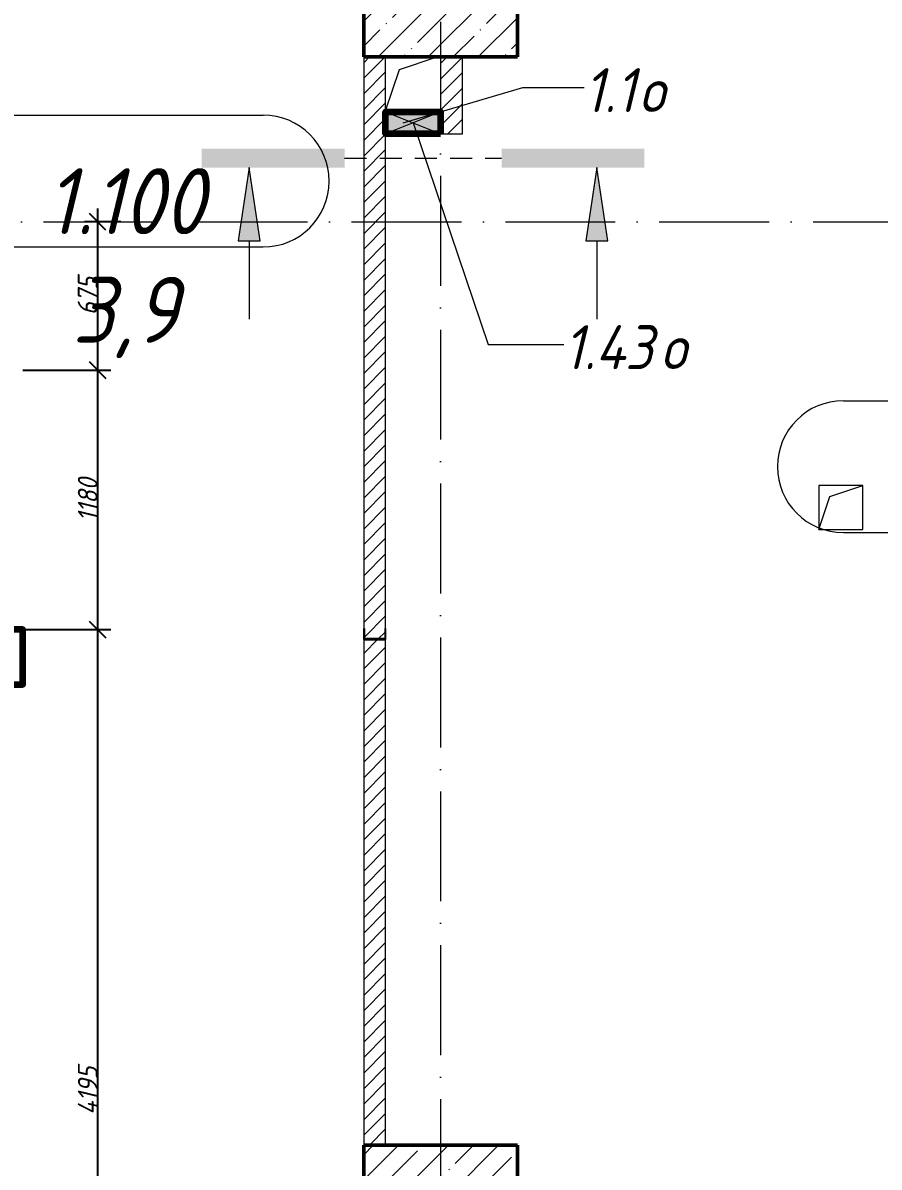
# Model space of a CAD drawing. Header units: millimetres. Extents: x -356862 to 418287, y 0 to 839748.
# Drawn here: x -95265 to -91371, y 529297 to 534502 of the extents above; entities that cross this region are included whole.
import ezdxf

# ---------------------------------------------------------------- set-up
doc = ezdxf.new("R2010")
doc.units = ezdxf.units.MM
doc.linetypes.add('200_ШТРИХ_ш1п0_6_', pattern=[160, 100, -60])
doc.linetypes.add('50_200_ШТРИХ_1Т_ш5_п1_п1_', pattern=[700, 500, -100, 0, -100])
for name, color, linetype, lineweight in [('9.7) Заделка 956 шт', 6, 'Continuous', 158), ('A-____-____-DIMS', 7, 'Continuous', 9), ('A-____-NOTE-TEXT', 7, 'Continuous', 9), ('A-____-NOTE-TEXT-1', 7, 'Continuous', 5), ('A-DETL-GENF-OTLN', 7, 'Continuous', 9), ('A-FLOR-____-OTLN', 7, 'Continuous', 9), ('A-GENM-____-MCUT', 7, 'Continuous', 25), ('A-GENM-____-OTLN', 7, 'Continuous', 9), ('A-GENM-____-OTLN-1', 7, 'Continuous', 25), ('A-GLAZ-____-IDEN', 7, 'Continuous', 9), ('A-GLAZ-____-OTLN', 7, 'Continuous', 9), ('A-WALL-____-PATT-1', 7, 'Continuous', 9), ('A-WALL-FNSH-MCUT-1', 7, 'Continuous', 9), ('S-COLS-____-MCUT', 7, 'Continuous', 50), ('S-COLS-____-OTLN', 7, 'Continuous', 9), ('S-GRID-____-OTLN-1', 7, '50_200_ШТРИХ_1Т_ш5_п1_п1_', 9)]:
    doc.layers.add(name, color=color, linetype=linetype, lineweight=lineweight)
for name, color, linetype, lineweight, true_color in [('A-AREA-IDEN-1', 7, 'Continuous', 9, 0x000000), ('A-DETL-GENF-OTLN-3', 9, 'Continuous', 9, 0x808080), ('A-DETL-GENF-OTLN-4', 9, '200_ШТРИХ_ш1п0_6_', 9, 0x808080)]:
    doc.layers.add(name, color=color, linetype=linetype, lineweight=lineweight, true_color=true_color)
doc.styles.add('ISOCPEUR_I', font='isocpeui.ttf', dxfattribs={"width": 0.9, "height": 2.5})
doc.styles.add('ISOCPEUR_I_11', font='isocpeui.ttf', dxfattribs={"width": 0.9, "height": 200})
doc.styles.add('ISOCPEUR_I_7', font='isocpeui.ttf', dxfattribs={"width": 0.9, "height": 90})
doc.dimstyles.new('ISO-1_8_0_9К_СРЕДНИЙ_Кладочные_2', dxfattribs={"dimscale": 304.8, "dimtxt": 89.638306, "dimasz": 0.246063, "dimexe": 0.19685, "dimexo": 0, "dimgap": 0, "dimtad": 1, "dimdec": 3, "dimrnd": 0.001, "dimdsep": 46, "dimtxsty": 'ISOCPEUR_I_7', "dimblk1": 'OBLIQUE', "dimblk2": 'OBLIQUE', "dimsah": 1, "dimcen": 0.09, "dimdle": 0.19685, "dimazin": 0, "dimtfac": 1, "dimtdec": 4, "dimtix": 1, "dimtmove": 1, "dimatfit": 3, "dimfxl": 1, "dimtvp": 1, "dimtolj": 1, "dimtzin": 0, "dimarcsym": 2})
pattern_1 = [(45, (-176515.067, 459015.94), (-35.35534, 35.35534), [])]

# ---------------------------------------------------------------- blocks, each defined once
blk = doc.blocks.new('BSC_Колонна _Прямоугольная - 500х700-V155-АР1_План отверстий 1 этажа в осях 1-64_Ю-ЯЯ')
at = {"layer": 'S-COLS-____-OTLN'}
h = blk.add_hatch(dxfattribs=at)
h.set_pattern_fill('FP_167', color=256, style=0, pattern_type=2)
h.set_pattern_definition([(315, (-70131.04, 83150), (114.04925, 114.04925), []), (315, (-70131.04, 83035.95), (114.04925, 114.04925), [201.613, -40.323, 3.353, -36.97])])
h.paths.add_polyline_path([(-250, -350), (250, -350), (250, 350), (-250, 350)], flags=0)
at = {"layer": 'S-COLS-____-MCUT'}
for p, q in [((250, 350), (-250, 350)), ((-250, 350), (-250, -350)), ((250, -350), (250, 350)), ((-250, -350), (250, -350))]:
    blk.add_line(p, q, dxfattribs=at)
blk = doc.blocks.new('BSC_Колонна _Прямоугольная - 500х700-V158-АР1_План отверстий 1 этажа в осях 1-64_Ю-ЯЯ')
at = {"layer": 'S-COLS-____-OTLN'}
h = blk.add_hatch(dxfattribs=at)
h.set_pattern_fill('FP_170', color=256, style=0, pattern_type=2)
h.set_pattern_definition([(315, (-75581.04, 83150), (114.04925, 114.04925), []), (315, (-75581.04, 83035.95), (114.04925, 114.04925), [201.613, -40.323, 3.353, -36.97])])
h.paths.add_polyline_path([(-250, -350), (250, -350), (250, 350), (-250, 350)], flags=0)
at = {"layer": 'S-COLS-____-MCUT'}
for p, q in [((250, 350), (-250, 350)), ((-250, 350), (-250, -350)), ((250, -350), (250, 350)), ((-250, -350), (250, -350))]:
    blk.add_line(p, q, dxfattribs=at)
blk = doc.blocks.new('154_Фахверк_СКБ_Швеллер - Тип_100_4010-27789772-АР1_План отверстий 1 этажа в осях 1-64_Ю-ЯЯ')
at = {"layer": 'A-GENM-____-MCUT'}
for p, q in [((175, 50), (125, 50)), ((125, 50), (125, -50)), ((128, 47), (175, 47)), ((128, -47), (128, 47)), ((175, 47), (175, 50)), ((125, -50), (175, -50)), ((175, -47), (128, -47)), ((175, -50), (175, -47))]:
    blk.add_line(p, q, dxfattribs=at)
blk = doc.blocks.new('AR_Отверстие прямоугольное _в плите_ - AR_Отверстие прямоугольное _в плите_-30459597-АР1_План отверстий 1 этажа в осях 1-64_Ю-ЯЯ')
at = {"layer": 'A-GENM-____-OTLN'}
for p, q in [((100, 100), (-100, 100)), ((-100, 100), (-100, -100)), ((-50, 50), (100, 100)), ((100, -100), (100, 100)), ((-100, -100), (-50, 50)), ((-100, -100), (100, -100))]:
    blk.add_line(p, q, dxfattribs=at)
blk = doc.blocks.new('AR_Отверстие прямоугольное _в плите_ - AR_Отверстие прямоугольное _в плите_-V239-АР1_План отверстий 1 этажа в осях 1-64_Ю-ЯЯ')
at = {"layer": 'A-GENM-____-OTLN'}
for p, q in [((-62.5, 62.5), (110, 120)), ((-125, -125), (-62.5, 62.5)), ((-125, -125), (125, -125))]:
    blk.add_line(p, q, dxfattribs=at)
blk = doc.blocks.new('AR_Отверстие прямоугольное _в стене__БезПР - AR_Отверстие прямоугольное _в стене__БезПР-36428405-АР1_План отверстий 1 этажа в осях 1-64_Ю-ЯЯ')
at = {"layer": 'A-GLAZ-____-OTLN'}
blk.add_hatch(color=256, dxfattribs=at).paths.add_polyline_path([(125, -50), (125, 50), (-125, 50), (-125, -50)], flags=0)
at = {"layer": 'A-DETL-GENF-OTLN'}
for p, q in [((-125, -50), (-125, 50)), ((-125, 50), (125, 50)), ((125, 50), (-125, -50)), ((-125, 50), (125, -50)), ((125, 50), (-125, 50)), ((-125, 50), (-125, -50)), ((125, 50), (125, -50)), ((125, -50), (125, 50)), ((125, -50), (-125, -50)), ((-125, -50), (125, -50))]:
    blk.add_line(p, q, dxfattribs=at)
at = {"layer": 'A-GLAZ-____-OTLN'}
blk.add_line((125, 50), (-125, 50), dxfattribs=at)
blk = doc.blocks.new('DET_L_Имитация разреза_ISO2-5 - Верх-36715168-АР1_План отверстий 1 этажа в осях 1-64_Ю-ЯЯ')
at = {"layer": 'A-DETL-GENF-OTLN-4'}
blk.add_line((143.1, 0), (856.9, 0), dxfattribs=at)
blk = doc.blocks.new('_Oblique')
at = {"color": 0, "linetype": 'ByBlock', "lineweight": -2}
blk.add_line((-0.5, -0.5), (0.5, 0.5), dxfattribs=at)
blk = doc.blocks.new('*D13618')
at = {"layer": 'A-____-____-DIMS', "color": 0, "lineweight": -2, "transparency": 16777216}
for p, q in [((-94925, 533657), (-94925, 532862)), ((-94819, 533597), (-94985, 533597)), ((-95265.1, 532922), (-94865, 532922))]:
    blk.add_line(p, q, dxfattribs=at)
at = {"layer": 'Defpoints', "color": 0, "transparency": 16777216}
for p in [(-94819, 533597), (-95265.1, 532922), (-94925, 532922)]:
    blk.add_point(p, dxfattribs=at)
at = {"layer": 'A-____-____-DIMS', "color": 0, "lineweight": -2, "transparency": 16777216, "xscale": 75, "yscale": 75, "zscale": 75}
for p, rotation in [((-94925, 533597), 90), ((-94925, 532922), 270)]:
    blk.add_blockref('_Oblique', p, dxfattribs=dict(at, rotation=rotation))
at = {"layer": 'A-____-____-DIMS', "color": 0, "transparency": 16777216, "insert": (-94970.6, 533259.5), "char_height": 90, "width": 409.578, "attachment_point": 5, "rotation": 90, "style": 'ISOCPEUR_I_7'}
blk.add_mtext('\\A1;675', dxfattribs=at)
blk = doc.blocks.new('*D13619')
at = {"layer": 'A-____-____-DIMS', "color": 0, "lineweight": -2, "transparency": 16777216}
for p, q in [((-94925, 532982), (-94925, 531682)), ((-95265.1, 532922), (-94865, 532922)), ((-95265.1, 531742), (-94865, 531742))]:
    blk.add_line(p, q, dxfattribs=at)
at = {"layer": 'Defpoints', "color": 0, "transparency": 16777216}
for p in [(-95265.1, 532922), (-95265.1, 531742), (-94925, 531742)]:
    blk.add_point(p, dxfattribs=at)
at = {"layer": 'A-____-____-DIMS', "color": 0, "lineweight": -2, "transparency": 16777216, "xscale": 75, "yscale": 75, "zscale": 75}
for p, rotation in [((-94925, 532922), 90), ((-94925, 531742), 270)]:
    blk.add_blockref('_Oblique', p, dxfattribs=dict(at, rotation=rotation))
at = {"layer": 'A-____-____-DIMS', "color": 0, "transparency": 16777216, "insert": (-94970, 532332), "char_height": 90, "width": 463.361, "attachment_point": 5, "rotation": 90, "style": 'ISOCPEUR_I_7'}
blk.add_mtext('\\A1;1180', dxfattribs=at)
blk = doc.blocks.new('*D13620')
at = {"layer": 'A-____-____-DIMS', "color": 0, "lineweight": -2, "transparency": 16777216}
for p, q in [((-94925, 531802), (-94925, 527487)), ((-95265.1, 531742), (-94865, 531742)), ((-95265.1, 527547), (-94865, 527547))]:
    blk.add_line(p, q, dxfattribs=at)
at = {"layer": 'Defpoints', "color": 0, "transparency": 16777216}
for p in [(-95265.1, 531742), (-95265.1, 527547), (-94925, 527547)]:
    blk.add_point(p, dxfattribs=at)
at = {"layer": 'A-____-____-DIMS', "color": 0, "lineweight": -2, "transparency": 16777216, "xscale": 75, "yscale": 75, "zscale": 75}
for p, rotation in [((-94925, 531742), 90), ((-94925, 527547), 270)]:
    blk.add_blockref('_Oblique', p, dxfattribs=dict(at, rotation=rotation))
at = {"layer": 'A-____-____-DIMS', "color": 0, "transparency": 16777216, "insert": (-94970, 529644.5), "char_height": 90, "width": 521.281, "attachment_point": 5, "rotation": 90, "style": 'ISOCPEUR_I_7'}
blk.add_mtext('\\A1;4195', dxfattribs=at)
blk = doc.blocks.new('AAR_СКБ_Марка_помещения_1_5 ммп - Номер _ Площадь-27962135-АИ_План этажа_Стены_1')
at = {"layer": 'A-AREA-IDEN-1'}
for p, q in [((-2.987, 3), (3.013, 3)), ((-2.987, 0), (3.013, 0))]:
    blk.add_line(p, q, dxfattribs=at)
for centre, start, end in [((-2.987, 1.5), 90, 270), ((3.013, 1.5), 270, 90)]:
    blk.add_arc(centre, 1.5, start, end, dxfattribs=at)

msp = doc.modelspace()

# ---------------------------------------------------------------- hatches: boundary and pattern name
at = {"layer": 'A-____-NOTE-TEXT-1'}
for points in [[(-94451.9738, 533843.6147), (-93801.9738, 533843.6147), (-93801.9738, 533930.3512), (-94451.9738, 533930.3512)], [(-93088.1611, 533843.6147), (-92438.1611, 533843.6147), (-92438.1611, 533930.3512), (-93088.1611, 533930.3512)], [(-94286.1257, 533509.9733), (-94186.1257, 533509.9733), (-94236.1257, 533843.6147)], [(-92704.0092, 533509.9733), (-92604.0092, 533509.9733), (-92654.0092, 533843.6147)]]:
    msp.add_hatch(color=256, dxfattribs=at).paths.add_polyline_path(points, flags=0)
at = {"layer": 'A-WALL-____-PATT-1'}
h = msp.add_hatch(dxfattribs=at)
h.set_pattern_fill('FP_5', color=256, style=0, pattern_type=2)
h.set_pattern_definition(pattern_1)
h.paths.add_polyline_path([(-93715.0675, 529396.983), (-93615.0675, 529396.983), (-93615.0675, 531696.983), (-93715.0675, 531696.983)], flags=0)
h.paths.add_polyline_path([(-93618.0675, 531699.983), (-93618.0675, 531746.983), (-93615.0675, 531746.983), (-93615.0675, 534346.983), (-93715.0675, 534346.983), (-93715.0675, 531746.983), (-93712.0675, 531746.983), (-93712.0675, 531699.983), (-93662.4283, 531699.983)], flags=0)
h = msp.add_hatch(dxfattribs=at)
h.set_pattern_fill('FP_5', color=256, style=0, pattern_type=2)
h.set_pattern_definition(pattern_1)
h.paths.add_polyline_path([(-93365.0675, 533996.983), (-93265.0675, 533996.983), (-93265.0675, 534346.983), (-93365.0675, 534346.983), (-93365.0675, 534096.983)], flags=0)

# ---------------------------------------------------------------- linework, layer by layer
at = {"layer": '9.7) Заделка 956 шт'}
for points in [[(-93365.0675, 533996.983), (-93615.0675, 533996.983), (-93615.0675, 534096.983), (-93365.0675, 534096.983)], [(-95365.0675, 531491.983), (-95265.0675, 531491.983), (-95265.0675, 531741.983), (-95365.0675, 531741.983)]]:
    msp.add_lwpolyline(points, close=True, dxfattribs=at)
at = {"layer": 'A-____-NOTE-TEXT'}
for p, q in [((-94236.1257, 533843.6147), (-94286.1257, 533509.9733)), ((-94186.1257, 533509.9733), (-94236.1257, 533843.6147)), ((-92654.0092, 533843.6147), (-92704.0092, 533509.9733)), ((-92604.0092, 533509.9733), (-92654.0092, 533843.6147)), ((-94286.1257, 533509.9733), (-94186.1257, 533509.9733)), ((-94236.1257, 533509.9733), (-94236.1257, 533153.7233)), ((-92704.0092, 533509.9733), (-92604.0092, 533509.9733)), ((-92654.0092, 533509.9733), (-92654.0092, 533153.7233))]:
    msp.add_line(p, q, dxfattribs=at)
at = {"layer": 'A-FLOR-____-OTLN'}
msp.add_line((-93365.0675, 534101.983), (-93615.0675, 534101.983), dxfattribs=at)
at = {"layer": 'A-GLAZ-____-IDEN'}
for p, q in [((-93535.0675, 534046.983), (-92991.5078, 534208.6197)), ((-92991.5078, 534208.6197), (-92712.4446, 534208.6197)), ((-93490.0675, 534046.983), (-93148.4365, 533039.2133)), ((-93148.4365, 533039.2133), (-92804.8677, 533039.2133))]:
    msp.add_line(p, q, dxfattribs=at)
at = {"layer": 'A-WALL-FNSH-MCUT-1'}
for p, q in [((-93715.0675, 534346.983), (-93715.0675, 531746.983)), ((-93615.0675, 534096.983), (-93615.0675, 534346.983)), ((-93365.0675, 534346.983), (-93365.0675, 534096.983)), ((-93265.0675, 533996.983), (-93265.0675, 534346.983)), ((-93615.0675, 531746.983), (-93615.0675, 533996.983)), ((-93365.0675, 533996.983), (-93265.0675, 533996.983)), ((-93715.0675, 531696.983), (-93715.0675, 529396.983)), ((-93615.0675, 529396.983), (-93615.0675, 531696.983))]:
    msp.add_line(p, q, dxfattribs=at)
at = {"layer": 'S-GRID-____-OTLN-1'}
for p, q in [((-93365.0675, 549908.7924), (-93365.0675, 498597.5699)), ((-142077.6215, 533596.983), (-72440.6609, 533596.983))]:
    msp.add_line(p, q, dxfattribs=at)

# ---------------------------------------------------------------- block references
at = {"layer": 'A-AREA-IDEN-1', "xscale": 199.9999999999999, "yscale": 199.9999999999999, "zscale": 199.9999999999999}
for p in [(-94774.86, 533482.5412), (-90935.9379, 532183.3128)]:
    msp.add_blockref('AAR_СКБ_Марка_помещения_1_5 ммп - Номер _ Площадь-27962135-АИ_План этажа_Стены_1', p, dxfattribs=at)
at = {"layer": 'A-DETL-GENF-OTLN-3'}
msp.add_blockref('DET_L_Имитация разреза_ISO2-5 - Верх-36715168-АР1_План отверстий 1 этажа в осях 1-64_Ю-ЯЯ', (-93945.0675, 533886.983), dxfattribs=at)
at = {"layer": 'A-GENM-____-OTLN'}
for name, p in [('AR_Отверстие прямоугольное _в плите_ - AR_Отверстие прямоугольное _в плите_-V239-АР1_План отверстий 1 этажа в осях 1-64_Ю-ЯЯ', (-93490.0675, 534226.983)), ('AR_Отверстие прямоугольное _в плите_ - AR_Отверстие прямоугольное _в плите_-30459597-АР1_План отверстий 1 этажа в осях 1-64_Ю-ЯЯ', (-91545.0675, 532296.983))]:
    msp.add_blockref(name, p, dxfattribs=at)
at = {"layer": 'A-GENM-____-OTLN-1', "rotation": 89.99999999999986}
msp.add_blockref('154_Фахверк_СКБ_Швеллер - Тип_100_4010-27789772-АР1_План отверстий 1 этажа в осях 1-64_Ю-ЯЯ', (-93665.0675, 531571.983), dxfattribs=at)
at = {"layer": 'A-GLAZ-____-OTLN'}
msp.add_blockref('AR_Отверстие прямоугольное _в стене__БезПР - AR_Отверстие прямоугольное _в стене__БезПР-36428405-АР1_План отверстий 1 этажа в осях 1-64_Ю-ЯЯ', (-93490.0675, 534046.983), dxfattribs=at)
at = {"layer": 'S-COLS-____-OTLN', "rotation": 89.9999999999999}
for name, p in [('BSC_Колонна _Прямоугольная - 500х700-V158-АР1_План отверстий 1 этажа в осях 1-64_Ю-ЯЯ', (-93365.0675, 534596.983)), ('BSC_Колонна _Прямоугольная - 500х700-V155-АР1_План отверстий 1 этажа в осях 1-64_Ю-ЯЯ', (-93365.0675, 529146.983))]:
    msp.add_blockref(name, p, dxfattribs=at)

# ---------------------------------------------------------------- texts
at = {"layer": 'A-AREA-IDEN-1', "char_height": 300, "attachment_point": 8, "line_spacing_factor": 1.139951, "style": 'ISOCPEUR_I'}
for s, insert, width in [('\\pxqc,t8.46667,16.93333,25.4,33.86667,42.33333,50.8,59.26667,67.73333,76.2,84.66667,93.13333,101.6,110.06667,118.53333,127,135.46667,143.93333,152.4,160.86667,169.33333,177.8,186.26667,194.73333,203.2,211.66667,220.13333,228.6,237.06667,245.53333,254,262.46667,270.93333;{1.100}', (-94800.289, 533540.871), 846), ('\\pxqc,t8.46667,16.93333,25.4,33.86667,42.33333,50.8,59.26667,67.73333,76.2,84.66667,93.13333,101.6,110.06667,118.53333,127,135.46667,143.93333,152.4,160.86667,169.33333,177.8,186.26667,194.73333,203.2,211.66667,220.13333,228.6,237.06667,245.53333,254,262.46667,270.93333;{3,9}', (-94799.289, 532976.9231), 542)]:
    msp.add_mtext(s, dxfattribs=dict(at, insert=insert, width=width))
at = {"layer": 'A-GLAZ-____-IDEN', "char_height": 200, "attachment_point": 1, "style": 'ISOCPEUR_I_11'}
for s, insert, width in [('1.1', (-92712.4446, 534296.2342), 303.037875), ('\\fISOCPEUR|b0|i1|c204|p34|;\\W.9;о', (-92462.4134, 534296.2342), 158.734125), ('1.43', (-92804.8677, 533126.8279), 533.923875), ('\\fISOCPEUR|b0|i1|c204|p34|;\\W.9;о', (-92364.3364, 533126.8279), 158.734125)]:
    msp.add_mtext(s, dxfattribs=dict(at, insert=insert, width=width))

# ---------------------------------------------------------------- dimensions: what is measured, and where the dimension line sits
at = {"layer": 'A-____-____-DIMS'}
for base, p1, p2, override, picture, middle in [((-94925.024, 532921.983), (-94818.958, 533596.983), (-95265.0675, 532921.983), {"dimpost": '<>', "dimfxl": 809.097444}, '*D13618', (-94970.6035, 533259.483)), ((-94925.024, 531741.983), (-95265.0675, 532921.983), (-95265.0675, 531741.983), {"dimpost": '<>', "dimfxl": 1180}, '*D13619', (-94970.024, 532331.983)), ((-94925.024, 527546.983), (-95265.0675, 531741.983), (-95265.0675, 527546.983), {"dimpost": '<>', "dimfxl": 4195}, '*D13620', (-94970.024, 529644.483))]:
    dim = msp.add_linear_dim(base=base, p1=p1, p2=p2, angle=90, dimstyle='ISO-1_8_0_9К_СРЕДНИЙ_Кладочные_2', override=override, dxfattribs=at)
    dim.commit()
    dim.dimension.update_dxf_attribs({"geometry": picture, "text_midpoint": middle})

doc.saveas('drawing.dxf')
